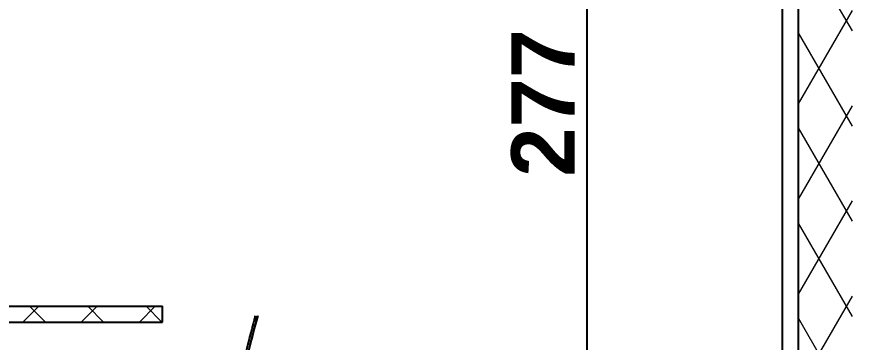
# Model space of a CAD drawing. Header units: millimetres. Extents: x -242231 to 419123, y -2399 to 525285.
# Drawn here: x -215368 to -212732, y 27104 to 28130 of the extents above; entities that cross this region are included whole.
import ezdxf

# ---------------------------------------------------------------- set-up
doc = ezdxf.new("R2010")
doc.units = ezdxf.units.MM
doc.set_wipeout_variables(frame=1)
doc.linetypes.add('Wipeout_Contour', pattern=[1000, 0, -1000])
doc.styles.add('GENERATED_STYLE_1', font='swissb.ttf')

msp = doc.modelspace()

# ---------------------------------------------------------------- hatches: boundary and pattern name
at = {"linetype": 'Continuous', "lineweight": 0}
h = msp.add_hatch(dxfattribs=at)
h.set_pattern_fill('BATT_INSULATION', color=1, style=0, pattern_type=2)
h.set_pattern_definition([(60, (-223402.72, 26467.47), (-129.9038, 75), []), (120, (-223402.72, 26467.47), (129.9038, 75), [])])
h.paths.add_polyline_path([(-212731.886, 29217.467), (-212901.886, 29217.467), (-212901.886, 26467.467), (-212731.886, 26467.467)], flags=0)
h = msp.add_hatch(dxfattribs=at)
h.set_pattern_fill('CONCRETE_BLOCK', color=1, style=0, pattern_type=2)
h.set_pattern_definition([(45, (-223402.72, 26467.47), (-91.9239, 91.9239), []), (135, (-223402.72, 26467.47), (91.9239, 91.9239), [])])
h.paths.add_polyline_path([(-215700.545, 27167.467), (-214908.562, 27167.467), (-214908.562, 27217.467), (-215700.545, 27217.467)], flags=0)

# ---------------------------------------------------------------- linework, layer by layer
at = {"linetype": 'Continuous'}
for p, q in [((-213568.059, 26467.467), (-213568.059, 29241.5)), ((-212901.886, 26467.467), (-212901.886, 29217.467)), ((-212901.886, 26467.467), (-212901.886, 29217.467)), ((-215700.545, 27217.467), (-214908.562, 27217.467)), ((-214908.562, 27167.467), (-214908.562, 27217.467)), ((-214615.028, 27187.537), (-214619.067, 27171.858)), ((-214615.625, 27185.05), (-214619.067, 27171.858)), ((-214617.282, 27178.856), (-214615.674, 27185.05)), ((-214617.223, 27178.856), (-214615.619, 27185.05)), ((-214615.674, 27185.05), (-214615.028, 27187.537)), ((-214615.619, 27185.05), (-214614.977, 27187.537)), ((-214607.7, 27187.537), (-214610.98, 27174.805)), ((-214609.954, 27178.856), (-214608.347, 27185.05)), ((-214608.347, 27185.05), (-214607.7, 27187.537)), ((-215700.545, 27167.467), (-214908.562, 27167.467)), ((-214625.287, 27147.977), (-214621.716, 27161.755)), ((-214625.227, 27147.977), (-214621.655, 27161.755)), ((-214621.716, 27161.755), (-214619.135, 27171.709)), ((-214621.655, 27161.755), (-214619.075, 27171.709)), ((-214619.135, 27171.709), (-214617.282, 27178.856)), ((-214619.075, 27171.709), (-214617.223, 27178.856)), ((-214617.959, 27147.977), (-214614.388, 27161.755)), ((-214617.235, 27150.636), (-214615.511, 27157.291)), ((-214615.511, 27157.291), (-214615.187, 27158.54)), ((-214615.187, 27158.54), (-214613.36, 27165.586)), ((-214614.388, 27161.755), (-214611.808, 27171.709)), ((-214613.36, 27165.586), (-214613.038, 27166.83)), ((-214613.038, 27166.83), (-214611.138, 27174.159)), ((-214611.808, 27171.709), (-214609.954, 27178.856)), ((-214611.139, 27174.159), (-214611.739, 27171.858)), ((-214611.138, 27174.159), (-214610.97, 27174.805)), ((-214633.554, 27116.079), (-214628.753, 27134.605)), ((-214633.499, 27116.079), (-214628.694, 27134.605)), ((-214628.753, 27134.605), (-214625.287, 27147.977)), ((-214628.694, 27134.605), (-214625.227, 27147.977)), ((-214626.227, 27116.079), (-214621.425, 27134.605)), ((-214625.895, 27117.233), (-214623.533, 27126.343)), ((-214623.533, 27126.343), (-214622.991, 27128.435)), ((-214622.991, 27128.435), (-214620.347, 27138.636)), ((-214621.425, 27134.605), (-214617.959, 27147.977)), ((-214620.347, 27138.636), (-214619.787, 27140.794)), ((-214619.787, 27140.794), (-214617.655, 27149.016)), ((-214617.655, 27149.016), (-214617.235, 27150.636)), ((-214644.734, 27072.937), (-214633.554, 27116.079)), ((-214644.687, 27072.937), (-214633.499, 27116.079)), ((-214637.407, 27072.937), (-214626.227, 27116.079)), ((-214631.32, 27096.306), (-214629.162, 27104.633)), ((-214629.162, 27104.633), (-214626.671, 27114.24)), ((-214626.671, 27114.24), (-214625.895, 27117.233))]:
    msp.add_line(p, q, dxfattribs=at)
at = {"color": 33, "linetype": 'Continuous', "lineweight": 25}
for p, q in [((-214617.235, 27150.636), (-214615.511, 27157.291)), ((-214615.511, 27157.291), (-214615.187, 27158.54)), ((-214615.187, 27158.54), (-214613.36, 27165.586)), ((-214613.36, 27165.586), (-214613.038, 27166.83)), ((-214613.038, 27166.83), (-214611.138, 27174.159)), ((-214611.138, 27174.159), (-214610.97, 27174.805)), ((-214625.895, 27117.233), (-214623.533, 27126.343)), ((-214623.533, 27126.343), (-214622.991, 27128.435)), ((-214622.991, 27128.435), (-214620.347, 27138.636)), ((-214620.347, 27138.636), (-214619.787, 27140.794)), ((-214619.787, 27140.794), (-214617.655, 27149.016)), ((-214617.655, 27149.016), (-214617.235, 27150.636)), ((-214631.32, 27096.306), (-214629.162, 27104.633)), ((-214629.162, 27104.633), (-214626.671, 27114.24)), ((-214626.671, 27114.24), (-214625.895, 27117.233))]:
    msp.add_line(p, q, dxfattribs=at)

# ---------------------------------------------------------------- texts
at = {"insert": (-213808.059, 27625.666), "char_height": 200, "attachment_point": 1, "rotation": 90, "style": 'GENERATED_STYLE_1'}
msp.add_mtext('{277}', dxfattribs=at)

# ---------------------------------------------------------------- wipeouts: each hides what was drawn before it
at = {"color": 254, "linetype": 'Wipeout_Contour', "lineweight": 0, "ltscale": 63601.639448}
msp.add_wipeout([(-212952.298, 26467.467), (-212951.886, 26467.467), (-212951.886, 27367.467), (-212951.886, 28667.467), (-212951.886, 29053.805), (-212952.298, 29053.939)], dxfattribs=at)

# ---------------------------------------------------------------- next in the draw order: linework, layer by layer
at = {"linetype": 'Continuous'}
for p, q in [((-212951.886, 26467.467), (-212951.886, 29217.467)), ((-212952.298, 26467.467), (-212952.298, 29054.464))]:
    msp.add_line(p, q, dxfattribs=at)

doc.saveas('drawing.dxf')
